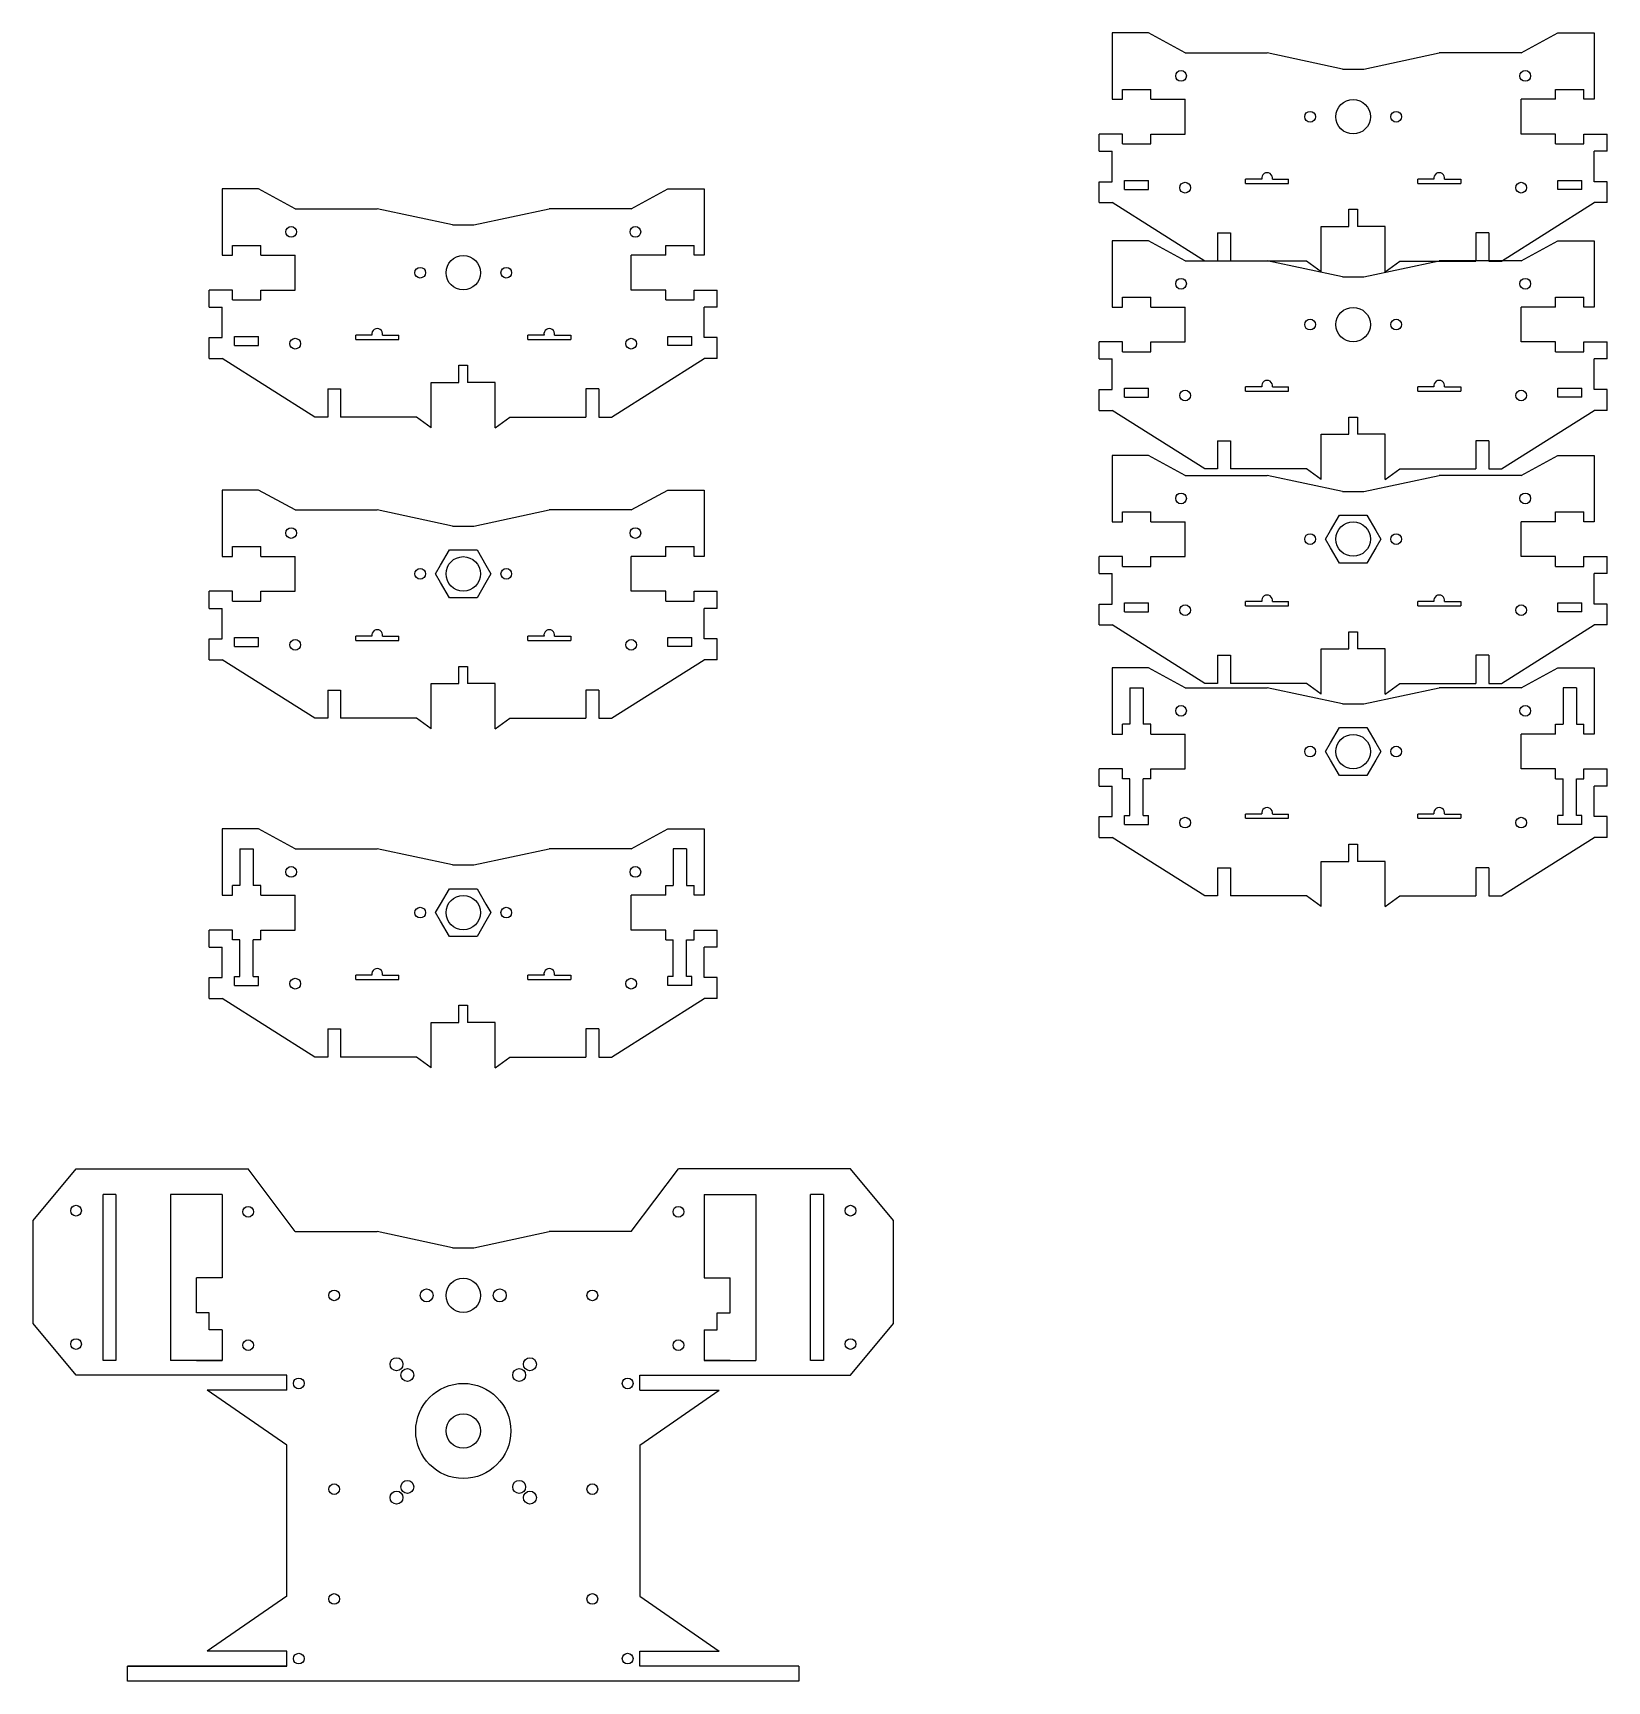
# Model space of a CAD drawing. Header units: inches. Extents: x -4 to 10.3, y 7.1 to 22.1.
import ezdxf

# ---------------------------------------------------------------- set-up
doc = ezdxf.new("R2010")
doc.units = ezdxf.units.IN
doc.header["$MEASUREMENT"] = 0
doc.layers.get('0').update_dxf_attribs({"lineweight": 25, "true_color": 0xffffff})

msp = doc.modelspace()

# ---------------------------------------------------------------- linework, layer by layer
at = {"color": 3, "true_color": 0x00ff00}
for p, q in [((5.816, 22.083), (5.816, 21.481)), ((6.146, 22.083), (5.816, 22.083)), ((6.477, 21.901), (6.146, 22.083)), ((9.523, 21.901), (9.854, 22.083)), ((9.854, 22.083), (10.184, 22.083)), ((10.184, 22.083), (10.184, 21.481)), ((6.477, 21.901), (7.22, 21.901)), ((7.903, 21.755), (7.22, 21.901)), ((8.098, 21.755), (8.78, 21.901)), ((9.523, 21.901), (8.78, 21.901)), ((7.903, 21.755), (8.098, 21.755)), ((5.908, 21.481), (5.908, 21.57)), ((5.908, 21.57), (6.165, 21.57)), ((6.165, 21.481), (6.165, 21.57)), ((9.835, 21.481), (9.835, 21.57)), ((9.835, 21.57), (10.092, 21.57)), ((10.092, 21.481), (10.092, 21.57)), ((5.816, 21.481), (5.908, 21.481)), ((6.165, 21.481), (6.477, 21.481)), ((6.477, 21.165), (6.477, 21.481)), ((9.523, 21.165), (9.523, 21.481)), ((9.835, 21.481), (9.523, 21.481)), ((10.184, 21.481), (10.092, 21.481)), ((5.699, 21.01), (5.699, 21.165)), ((5.908, 21.165), (5.699, 21.165)), ((5.908, 21.076), (5.908, 21.165)), ((5.908, 21.076), (6.165, 21.076)), ((6.165, 21.165), (6.477, 21.165)), ((6.165, 21.076), (6.165, 21.165)), ((9.835, 21.165), (9.523, 21.165)), ((9.835, 21.076), (9.835, 21.165)), ((9.835, 21.076), (10.092, 21.076)), ((10.092, 21.076), (10.092, 21.165)), ((10.092, 21.165), (10.301, 21.165)), ((10.301, 21.01), (10.301, 21.165)), ((5.699, 21.01), (5.816, 21.01)), ((5.816, 20.734), (5.816, 21.01)), ((10.301, 21.01), (10.184, 21.01)), ((10.184, 20.734), (10.184, 21.01)), ((-2.25, 20.669), (-2.251, 20.067)), ((-1.921, 20.669), (-2.25, 20.669)), ((-1.589, 20.488), (-1.921, 20.669)), ((1.456, 20.488), (1.788, 20.669)), ((1.788, 20.669), (2.118, 20.669)), ((2.118, 20.669), (2.118, 20.067)), ((5.699, 20.734), (5.816, 20.734)), ((5.699, 20.545), (5.699, 20.734)), ((5.927, 20.663), (5.927, 20.745)), ((5.927, 20.745), (6.146, 20.745)), ((5.927, 20.663), (6.146, 20.663)), ((6.146, 20.663), (6.146, 20.745)), ((7.025, 20.719), (7.025, 20.758)), ((7.172, 20.758), (7.025, 20.758)), ((7.025, 20.719), (7.415, 20.719)), ((7.268, 20.758), (7.415, 20.758)), ((7.415, 20.719), (7.415, 20.758)), ((8.585, 20.719), (8.585, 20.758)), ((8.732, 20.758), (8.585, 20.758)), ((8.585, 20.719), (8.975, 20.719)), ((8.828, 20.758), (8.975, 20.758)), ((8.975, 20.758), (8.975, 20.719)), ((9.854, 20.663), (9.854, 20.745)), ((9.854, 20.745), (10.073, 20.745)), ((10.073, 20.663), (9.854, 20.663)), ((10.073, 20.663), (10.073, 20.745)), ((10.301, 20.734), (10.184, 20.734)), ((10.301, 20.545), (10.301, 20.734)), ((-1.589, 20.488), (-0.846, 20.488)), ((-0.164, 20.342), (-0.846, 20.488)), ((0.031, 20.342), (0.714, 20.488)), ((1.456, 20.488), (0.714, 20.488)), ((5.699, 20.545), (5.816, 20.545)), ((6.655, 20.014), (5.816, 20.545)), ((7.961, 20.328), (7.961, 20.484)), ((7.961, 20.484), (8.039, 20.484)), ((8.039, 20.484), (8.039, 20.328)), ((9.345, 20.014), (10.184, 20.545)), ((10.301, 20.545), (10.184, 20.545)), ((-0.164, 20.342), (0.031, 20.342)), ((7.71, 19.917), (7.71, 20.328)), ((7.71, 20.328), (7.961, 20.328)), ((8.29, 20.328), (8.039, 20.328)), ((8.29, 19.917), (8.29, 20.328)), ((5.816, 20.199), (5.816, 19.597)), ((6.146, 20.199), (5.816, 20.199)), ((6.477, 20.018), (6.146, 20.199)), ((6.771, 20.27), (6.888, 20.27)), ((6.771, 20.27), (6.771, 20.014)), ((6.888, 20.27), (6.888, 20.014)), ((9.229, 20.27), (9.111, 20.27)), ((9.111, 20.27), (9.111, 20.014)), ((9.229, 20.27), (9.229, 20.014)), ((9.523, 20.018), (9.854, 20.199)), ((9.854, 20.199), (10.184, 20.199)), ((10.184, 20.199), (10.184, 19.597)), ((-2.251, 20.067), (-2.158, 20.067)), ((-2.158, 20.067), (-2.158, 20.157)), ((-2.158, 20.157), (-1.902, 20.157)), ((-1.902, 20.067), (-1.902, 20.157)), ((-1.902, 20.067), (-1.589, 20.067)), ((-1.589, 19.752), (-1.589, 20.067)), ((1.456, 19.752), (1.456, 20.067)), ((1.769, 20.067), (1.456, 20.067)), ((1.769, 20.067), (1.769, 20.157)), ((1.769, 20.157), (2.026, 20.157)), ((2.026, 20.067), (2.026, 20.157)), ((2.118, 20.067), (2.026, 20.067)), ((6.477, 20.018), (7.22, 20.018)), ((6.748, 20.014), (6.655, 20.014)), ((6.771, 20.014), (6.655, 20.014)), ((7.577, 20.014), (6.888, 20.014)), ((7.903, 19.872), (7.22, 20.018)), ((7.577, 20.014), (7.577, 20.014)), ((7.71, 19.917), (7.577, 20.014)), ((7.903, 19.872), (8.098, 19.872)), ((8.098, 19.872), (8.78, 20.018)), ((8.29, 19.917), (8.423, 20.014)), ((8.423, 20.014), (9.111, 20.014)), ((9.523, 20.018), (8.78, 20.018)), ((9.229, 20.014), (9.345, 20.014)), ((9.252, 20.014), (9.345, 20.014)), ((-2.368, 19.596), (-2.368, 19.752)), ((-2.158, 19.752), (-2.368, 19.752)), ((-2.158, 19.662), (-2.158, 19.752)), ((-1.902, 19.752), (-1.589, 19.752)), ((-1.902, 19.662), (-1.902, 19.752)), ((1.769, 19.752), (1.456, 19.752)), ((1.769, 19.662), (1.769, 19.752)), ((2.026, 19.662), (2.026, 19.752)), ((2.026, 19.752), (2.235, 19.752)), ((2.235, 19.596), (2.235, 19.752)), ((-2.368, 19.596), (-2.251, 19.596)), ((-2.251, 19.321), (-2.251, 19.596)), ((-2.158, 19.662), (-1.902, 19.662)), ((1.769, 19.662), (2.026, 19.662)), ((2.235, 19.596), (2.118, 19.596)), ((2.118, 19.321), (2.118, 19.596)), ((5.816, 19.597), (5.908, 19.597)), ((5.908, 19.597), (5.908, 19.687)), ((5.908, 19.687), (6.165, 19.687)), ((6.165, 19.597), (6.165, 19.687)), ((6.165, 19.597), (6.477, 19.597)), ((6.477, 19.282), (6.477, 19.597)), ((9.523, 19.282), (9.523, 19.597)), ((9.835, 19.597), (9.523, 19.597)), ((9.835, 19.597), (9.835, 19.687)), ((9.835, 19.687), (10.092, 19.687)), ((10.092, 19.597), (10.092, 19.687)), ((10.184, 19.597), (10.092, 19.597)), ((-2.368, 19.321), (-2.251, 19.321)), ((-2.368, 19.131), (-2.368, 19.321)), ((-2.14, 19.25), (-2.14, 19.331)), ((-2.14, 19.331), (-1.921, 19.331)), ((-1.921, 19.25), (-1.921, 19.331)), ((-1.041, 19.305), (-1.041, 19.344)), ((-0.894, 19.344), (-1.041, 19.344)), ((-1.041, 19.305), (-0.651, 19.305)), ((-0.799, 19.344), (-0.651, 19.344)), ((-0.651, 19.305), (-0.651, 19.344)), ((0.519, 19.305), (0.519, 19.344)), ((0.666, 19.344), (0.519, 19.344)), ((0.519, 19.305), (0.909, 19.305)), ((0.761, 19.344), (0.909, 19.344)), ((0.909, 19.344), (0.909, 19.305)), ((1.788, 19.25), (1.788, 19.331)), ((1.788, 19.331), (2.007, 19.331)), ((2.007, 19.25), (2.007, 19.331)), ((2.235, 19.321), (2.118, 19.321)), ((2.235, 19.131), (2.235, 19.321)), ((5.699, 19.127), (5.699, 19.282)), ((5.908, 19.282), (5.699, 19.282)), ((5.908, 19.192), (5.908, 19.282)), ((6.165, 19.282), (6.477, 19.282)), ((6.165, 19.192), (6.165, 19.282)), ((9.835, 19.282), (9.523, 19.282)), ((9.835, 19.192), (9.835, 19.282)), ((10.092, 19.192), (10.092, 19.282)), ((10.092, 19.282), (10.301, 19.282)), ((10.301, 19.127), (10.301, 19.282)), ((-2.368, 19.131), (-2.251, 19.131)), ((-1.411, 18.601), (-2.251, 19.131)), ((-2.14, 19.25), (-1.921, 19.25)), ((1.278, 18.601), (2.118, 19.131)), ((2.007, 19.25), (1.788, 19.25)), ((2.235, 19.131), (2.118, 19.131)), ((5.699, 19.127), (5.816, 19.127)), ((5.816, 18.851), (5.816, 19.127)), ((5.908, 19.192), (6.165, 19.192)), ((9.835, 19.192), (10.092, 19.192)), ((10.301, 19.127), (10.184, 19.127)), ((10.184, 18.851), (10.184, 19.127)), ((-0.105, 18.914), (-0.105, 19.07)), ((-0.105, 19.07), (-0.027, 19.07)), ((-0.027, 19.07), (-0.027, 18.914)), ((-1.295, 18.856), (-1.178, 18.856)), ((-1.295, 18.856), (-1.295, 18.601)), ((-1.178, 18.856), (-1.178, 18.601)), ((-0.356, 18.504), (-0.356, 18.914)), ((-0.356, 18.914), (-0.105, 18.914)), ((0.223, 18.914), (-0.027, 18.914)), ((0.223, 18.504), (0.223, 18.914)), ((1.162, 18.856), (1.045, 18.856)), ((1.045, 18.856), (1.045, 18.601)), ((1.162, 18.856), (1.162, 18.601)), ((5.699, 18.851), (5.816, 18.851)), ((5.699, 18.661), (5.699, 18.851)), ((5.927, 18.78), (5.927, 18.861)), ((5.927, 18.861), (6.146, 18.861)), ((6.146, 18.78), (6.146, 18.861)), ((7.025, 18.835), (7.025, 18.874)), ((7.172, 18.874), (7.025, 18.874)), ((7.025, 18.835), (7.415, 18.835)), ((7.268, 18.874), (7.415, 18.874)), ((7.415, 18.835), (7.415, 18.874)), ((8.585, 18.835), (8.585, 18.874)), ((8.732, 18.874), (8.585, 18.874)), ((8.585, 18.835), (8.975, 18.835)), ((8.828, 18.874), (8.975, 18.874)), ((8.975, 18.874), (8.975, 18.835)), ((9.854, 18.78), (9.854, 18.861)), ((9.854, 18.861), (10.073, 18.861)), ((10.073, 18.78), (10.073, 18.861)), ((10.301, 18.851), (10.184, 18.851)), ((10.301, 18.661), (10.301, 18.851)), ((5.927, 18.78), (6.146, 18.78)), ((10.073, 18.78), (9.854, 18.78)), ((-1.318, 18.601), (-1.411, 18.601)), ((-1.295, 18.601), (-1.411, 18.601)), ((-0.49, 18.601), (-1.178, 18.601)), ((-0.49, 18.601), (-0.49, 18.601)), ((-0.356, 18.504), (-0.49, 18.601)), ((0.223, 18.504), (0.357, 18.601)), ((0.357, 18.601), (1.045, 18.601)), ((1.162, 18.601), (1.278, 18.601)), ((1.185, 18.601), (1.278, 18.601)), ((5.699, 18.661), (5.816, 18.661)), ((6.655, 18.131), (5.816, 18.661)), ((7.961, 18.444), (7.961, 18.6)), ((7.961, 18.6), (8.039, 18.6)), ((8.039, 18.6), (8.039, 18.444)), ((9.345, 18.131), (10.184, 18.661)), ((10.301, 18.661), (10.184, 18.661)), ((6.771, 18.386), (6.888, 18.386)), ((6.771, 18.386), (6.771, 18.131)), ((6.888, 18.386), (6.888, 18.131)), ((7.71, 18.034), (7.71, 18.444)), ((7.71, 18.444), (7.961, 18.444)), ((8.29, 18.444), (8.039, 18.444)), ((8.29, 18.034), (8.29, 18.444)), ((9.229, 18.386), (9.111, 18.386)), ((9.111, 18.386), (9.111, 18.131)), ((9.229, 18.386), (9.229, 18.131)), ((5.816, 18.253), (5.816, 17.652)), ((6.146, 18.253), (5.816, 18.253)), ((6.477, 18.072), (6.146, 18.253)), ((9.523, 18.072), (9.854, 18.253)), ((9.854, 18.253), (10.184, 18.253)), ((10.184, 18.253), (10.184, 17.652)), ((6.748, 18.131), (6.655, 18.131)), ((6.771, 18.131), (6.655, 18.131)), ((7.577, 18.131), (6.888, 18.131)), ((7.577, 18.131), (7.577, 18.131)), ((7.71, 18.034), (7.577, 18.131)), ((8.29, 18.034), (8.423, 18.131)), ((8.423, 18.131), (9.111, 18.131)), ((9.229, 18.131), (9.345, 18.131)), ((9.252, 18.131), (9.345, 18.131)), ((-2.25, 17.939), (-2.251, 17.337)), ((-1.921, 17.939), (-2.25, 17.939)), ((-1.589, 17.758), (-1.921, 17.939)), ((1.456, 17.758), (1.788, 17.939)), ((1.788, 17.939), (2.118, 17.939)), ((2.118, 17.939), (2.118, 17.337)), ((6.477, 18.072), (7.22, 18.072)), ((7.903, 17.926), (7.22, 18.072)), ((8.098, 17.926), (8.78, 18.072)), ((9.523, 18.072), (8.78, 18.072)), ((7.903, 17.926), (8.098, 17.926)), ((-1.589, 17.758), (-0.846, 17.758)), ((-0.164, 17.612), (-0.846, 17.758)), ((0.031, 17.612), (0.714, 17.758)), ((1.456, 17.758), (0.714, 17.758)), ((5.816, 17.652), (5.908, 17.652)), ((5.908, 17.652), (5.908, 17.741)), ((5.908, 17.741), (6.165, 17.741)), ((6.165, 17.652), (6.165, 17.741)), ((6.165, 17.652), (6.477, 17.652)), ((6.477, 17.336), (6.477, 17.652)), ((7.794, 17.572), (7.875, 17.711)), ((7.875, 17.711), (8.125, 17.711)), ((8.125, 17.711), (8.206, 17.572)), ((9.523, 17.336), (9.523, 17.652)), ((9.835, 17.652), (9.523, 17.652)), ((9.835, 17.652), (9.835, 17.741)), ((9.835, 17.741), (10.092, 17.741)), ((10.092, 17.652), (10.092, 17.741)), ((10.184, 17.652), (10.092, 17.652)), ((-0.164, 17.612), (0.031, 17.612)), ((7.749, 17.494), (7.794, 17.572)), ((7.794, 17.416), (7.749, 17.494)), ((8.206, 17.572), (8.251, 17.494)), ((8.251, 17.494), (8.206, 17.416)), ((-2.251, 17.337), (-2.158, 17.337)), ((-2.158, 17.337), (-2.158, 17.427)), ((-2.158, 17.427), (-1.902, 17.427)), ((-1.902, 17.337), (-1.902, 17.427)), ((-1.902, 17.337), (-1.589, 17.337)), ((-1.589, 17.022), (-1.589, 17.337)), ((-0.272, 17.257), (-0.192, 17.396)), ((-0.192, 17.396), (0.059, 17.396)), ((0.059, 17.396), (0.139, 17.257)), ((1.456, 17.022), (1.456, 17.337)), ((1.769, 17.337), (1.456, 17.337)), ((1.769, 17.337), (1.769, 17.427)), ((1.769, 17.427), (2.026, 17.427)), ((2.026, 17.337), (2.026, 17.427)), ((2.118, 17.337), (2.026, 17.337)), ((5.699, 17.181), (5.699, 17.336)), ((5.908, 17.336), (5.699, 17.336)), ((5.908, 17.247), (5.908, 17.336)), ((6.165, 17.336), (6.477, 17.336)), ((6.165, 17.247), (6.165, 17.336)), ((7.875, 17.277), (7.794, 17.416)), ((8.206, 17.416), (8.125, 17.277)), ((9.835, 17.336), (9.523, 17.336)), ((9.835, 17.247), (9.835, 17.336)), ((10.092, 17.247), (10.092, 17.336)), ((10.092, 17.336), (10.301, 17.336)), ((10.301, 17.181), (10.301, 17.336)), ((-0.317, 17.179), (-0.272, 17.257)), ((0.139, 17.257), (0.184, 17.179)), ((5.908, 17.247), (6.165, 17.247)), ((8.125, 17.277), (7.875, 17.277)), ((9.835, 17.247), (10.092, 17.247)), ((-0.272, 17.102), (-0.317, 17.179)), ((-0.192, 16.963), (-0.272, 17.102)), ((0.139, 17.102), (0.059, 16.963)), ((0.184, 17.179), (0.139, 17.102)), ((5.699, 17.181), (5.816, 17.181)), ((5.816, 16.905), (5.816, 17.181)), ((10.301, 17.181), (10.184, 17.181)), ((10.184, 16.905), (10.184, 17.181)), ((-2.368, 16.866), (-2.368, 17.022)), ((-2.158, 17.022), (-2.368, 17.022)), ((-2.158, 16.932), (-2.158, 17.022)), ((-2.158, 16.932), (-1.902, 16.932)), ((-1.902, 17.022), (-1.589, 17.022)), ((-1.902, 16.932), (-1.902, 17.022)), ((0.059, 16.963), (-0.192, 16.963)), ((1.769, 17.022), (1.456, 17.022)), ((1.769, 16.932), (1.769, 17.022)), ((1.769, 16.932), (2.026, 16.932)), ((2.026, 16.932), (2.026, 17.022)), ((2.026, 17.022), (2.235, 17.022)), ((2.235, 16.866), (2.235, 17.022)), ((5.699, 16.905), (5.816, 16.905)), ((5.699, 16.716), (5.699, 16.905)), ((5.927, 16.834), (5.927, 16.915)), ((5.927, 16.915), (6.146, 16.915)), ((6.146, 16.834), (6.146, 16.915)), ((7.025, 16.889), (7.025, 16.928)), ((7.172, 16.928), (7.025, 16.928)), ((7.025, 16.889), (7.415, 16.889)), ((7.268, 16.928), (7.415, 16.928)), ((7.415, 16.889), (7.415, 16.928)), ((8.585, 16.889), (8.585, 16.928)), ((8.732, 16.928), (8.585, 16.928)), ((8.585, 16.889), (8.975, 16.889)), ((8.828, 16.928), (8.975, 16.928)), ((8.975, 16.928), (8.975, 16.889)), ((9.854, 16.834), (9.854, 16.915)), ((9.854, 16.915), (10.073, 16.915)), ((10.073, 16.834), (10.073, 16.915)), ((10.301, 16.905), (10.184, 16.905)), ((10.301, 16.716), (10.301, 16.905)), ((-2.368, 16.866), (-2.251, 16.866)), ((-2.251, 16.591), (-2.251, 16.866)), ((2.235, 16.866), (2.118, 16.866)), ((2.118, 16.591), (2.118, 16.866)), ((5.927, 16.834), (6.146, 16.834)), ((10.073, 16.834), (9.854, 16.834)), ((-2.368, 16.591), (-2.251, 16.591)), ((-2.368, 16.401), (-2.368, 16.591)), ((-2.14, 16.52), (-2.14, 16.601)), ((-2.14, 16.601), (-1.921, 16.601)), ((-1.921, 16.52), (-1.921, 16.601)), ((-1.041, 16.575), (-1.041, 16.614)), ((-0.894, 16.614), (-1.041, 16.614)), ((-0.799, 16.614), (-0.651, 16.614)), ((-0.651, 16.575), (-0.651, 16.614)), ((0.519, 16.575), (0.519, 16.614)), ((0.666, 16.614), (0.519, 16.614)), ((0.761, 16.614), (0.909, 16.614)), ((0.909, 16.614), (0.909, 16.575)), ((1.788, 16.52), (1.788, 16.601)), ((1.788, 16.601), (2.007, 16.601)), ((2.007, 16.52), (2.007, 16.601)), ((2.235, 16.591), (2.118, 16.591)), ((2.235, 16.401), (2.235, 16.591)), ((5.699, 16.716), (5.816, 16.716)), ((6.655, 16.185), (5.816, 16.716)), ((7.961, 16.498), (7.961, 16.654)), ((7.961, 16.654), (8.039, 16.654)), ((8.039, 16.654), (8.039, 16.498)), ((9.345, 16.185), (10.184, 16.716)), ((10.301, 16.716), (10.184, 16.716)), ((-2.14, 16.52), (-1.921, 16.52)), ((-1.041, 16.575), (-0.651, 16.575)), ((0.519, 16.575), (0.909, 16.575)), ((2.007, 16.52), (1.788, 16.52)), ((6.771, 16.441), (6.888, 16.441)), ((6.771, 16.441), (6.771, 16.185)), ((6.888, 16.441), (6.888, 16.185)), ((7.71, 16.088), (7.71, 16.498)), ((7.71, 16.498), (7.961, 16.498)), ((8.29, 16.498), (8.039, 16.498)), ((8.29, 16.088), (8.29, 16.498)), ((9.229, 16.441), (9.111, 16.441)), ((9.111, 16.441), (9.111, 16.185)), ((9.229, 16.441), (9.229, 16.185)), ((-2.368, 16.401), (-2.251, 16.401)), ((-1.411, 15.871), (-2.251, 16.401)), ((-0.105, 16.184), (-0.105, 16.34)), ((-0.105, 16.34), (-0.027, 16.34)), ((-0.027, 16.34), (-0.027, 16.184)), ((1.278, 15.871), (2.118, 16.401)), ((2.235, 16.401), (2.118, 16.401)), ((5.816, 16.327), (5.816, 15.726)), ((6.146, 16.327), (5.816, 16.327)), ((6.477, 16.146), (6.146, 16.327)), ((9.523, 16.146), (9.854, 16.327)), ((9.854, 16.327), (10.184, 16.327)), ((10.184, 16.327), (10.184, 15.726)), ((-0.356, 15.774), (-0.356, 16.184)), ((-0.356, 16.184), (-0.105, 16.184)), ((0.223, 16.184), (-0.027, 16.184)), ((0.223, 15.774), (0.223, 16.184)), ((5.975, 16.146), (5.975, 15.815)), ((5.975, 16.146), (6.097, 16.146)), ((6.097, 16.146), (6.097, 15.815)), ((6.477, 16.146), (7.22, 16.146)), ((6.748, 16.185), (6.655, 16.185)), ((6.771, 16.185), (6.655, 16.185)), ((7.577, 16.185), (6.888, 16.185)), ((7.903, 16), (7.22, 16.146)), ((7.577, 16.185), (7.577, 16.185)), ((7.71, 16.088), (7.577, 16.185)), ((8.098, 16), (8.78, 16.146)), ((8.29, 16.088), (8.423, 16.185)), ((8.423, 16.185), (9.111, 16.185)), ((9.523, 16.146), (8.78, 16.146)), ((9.229, 16.185), (9.345, 16.185)), ((9.252, 16.185), (9.345, 16.185)), ((9.903, 16.146), (9.903, 15.815)), ((10.025, 16.146), (9.903, 16.146)), ((10.025, 16.146), (10.025, 15.815)), ((-1.295, 16.126), (-1.178, 16.126)), ((-1.295, 16.126), (-1.295, 15.871)), ((-1.178, 16.126), (-1.178, 15.871)), ((1.162, 16.126), (1.045, 16.126)), ((1.045, 16.126), (1.045, 15.871)), ((1.162, 16.126), (1.162, 15.871)), ((7.903, 16), (8.098, 16)), ((-1.318, 15.871), (-1.411, 15.871)), ((-1.295, 15.871), (-1.411, 15.871)), ((-0.49, 15.871), (-1.178, 15.871)), ((-0.49, 15.871), (-0.49, 15.871)), ((-0.356, 15.774), (-0.49, 15.871)), ((0.223, 15.774), (0.357, 15.871)), ((0.357, 15.871), (1.045, 15.871)), ((1.162, 15.871), (1.278, 15.871)), ((1.185, 15.871), (1.278, 15.871)), ((5.816, 15.726), (5.908, 15.726)), ((5.908, 15.726), (5.908, 15.815)), ((5.975, 15.815), (5.908, 15.815)), ((6.165, 15.815), (6.097, 15.815)), ((6.165, 15.726), (6.165, 15.815)), ((6.165, 15.726), (6.477, 15.726)), ((6.477, 15.41), (6.477, 15.726)), ((7.794, 15.646), (7.875, 15.785)), ((7.875, 15.785), (8.125, 15.785)), ((8.125, 15.785), (8.206, 15.646)), ((9.523, 15.41), (9.523, 15.726)), ((9.835, 15.726), (9.523, 15.726)), ((9.835, 15.726), (9.835, 15.815)), ((9.835, 15.815), (9.903, 15.815)), ((10.025, 15.815), (10.092, 15.815)), ((10.092, 15.726), (10.092, 15.815)), ((10.184, 15.726), (10.092, 15.726)), ((7.749, 15.568), (7.794, 15.646)), ((7.794, 15.49), (7.749, 15.568)), ((8.206, 15.646), (8.251, 15.568)), ((8.251, 15.568), (8.206, 15.49)), ((5.699, 15.255), (5.699, 15.41)), ((5.908, 15.41), (5.699, 15.41)), ((5.908, 15.321), (5.908, 15.41)), ((6.165, 15.41), (6.477, 15.41)), ((6.165, 15.321), (6.165, 15.41)), ((7.875, 15.351), (7.794, 15.49)), ((8.206, 15.49), (8.125, 15.351)), ((9.835, 15.41), (9.523, 15.41)), ((9.835, 15.321), (9.835, 15.41)), ((10.092, 15.321), (10.092, 15.41)), ((10.092, 15.41), (10.301, 15.41)), ((10.301, 15.255), (10.301, 15.41)), ((5.699, 15.255), (5.816, 15.255)), ((5.816, 14.979), (5.816, 15.255)), ((5.975, 15.321), (5.908, 15.321)), ((5.975, 14.989), (5.975, 15.321)), ((6.097, 14.989), (6.097, 15.321)), ((6.165, 15.321), (6.097, 15.321)), ((8.125, 15.351), (7.875, 15.351)), ((9.835, 15.321), (9.903, 15.321)), ((9.903, 14.989), (9.903, 15.321)), ((10.025, 14.989), (10.025, 15.321)), ((10.025, 15.321), (10.092, 15.321)), ((10.301, 15.255), (10.184, 15.255)), ((10.184, 14.979), (10.184, 15.255)), ((5.699, 14.979), (5.816, 14.979)), ((5.699, 14.79), (5.699, 14.979)), ((5.699, 14.979), (5.816, 14.979)), ((5.927, 14.908), (5.927, 14.989)), ((5.927, 14.989), (5.975, 14.989)), ((6.097, 14.989), (6.146, 14.989)), ((6.146, 14.908), (6.146, 14.989)), ((7.025, 14.963), (7.025, 15.002)), ((7.172, 15.002), (7.025, 15.002)), ((7.025, 14.963), (7.415, 14.963)), ((7.268, 15.002), (7.415, 15.002)), ((7.415, 14.963), (7.415, 15.002)), ((8.585, 14.963), (8.585, 15.002)), ((8.732, 15.002), (8.585, 15.002)), ((8.585, 14.963), (8.975, 14.963)), ((8.828, 15.002), (8.975, 15.002)), ((8.975, 15.002), (8.975, 14.963)), ((9.854, 14.908), (9.854, 14.989)), ((9.903, 14.989), (9.854, 14.989)), ((10.073, 14.989), (10.025, 14.989)), ((10.073, 14.908), (10.073, 14.989)), ((10.301, 14.979), (10.184, 14.979)), ((10.301, 14.79), (10.301, 14.979)), ((-2.25, 14.867), (-2.251, 14.266)), ((-1.921, 14.867), (-2.25, 14.867)), ((-1.589, 14.686), (-1.921, 14.867)), ((1.456, 14.686), (1.788, 14.867)), ((1.788, 14.867), (2.118, 14.867)), ((2.118, 14.867), (2.118, 14.266)), ((5.927, 14.908), (6.146, 14.908)), ((10.073, 14.908), (9.854, 14.908)), ((-2.091, 14.686), (-2.091, 14.355)), ((-2.091, 14.686), (-1.969, 14.686)), ((-1.969, 14.686), (-1.969, 14.355)), ((-1.589, 14.686), (-0.846, 14.686)), ((-0.164, 14.54), (-0.846, 14.686)), ((0.031, 14.54), (0.714, 14.686)), ((1.456, 14.686), (0.714, 14.686)), ((1.836, 14.686), (1.836, 14.355)), ((1.958, 14.686), (1.836, 14.686)), ((1.958, 14.686), (1.958, 14.355)), ((5.699, 14.79), (5.816, 14.79)), ((6.655, 14.259), (5.816, 14.79)), ((7.961, 14.572), (7.961, 14.728)), ((7.961, 14.728), (8.039, 14.728)), ((8.039, 14.728), (8.039, 14.572)), ((9.345, 14.259), (10.184, 14.79)), ((10.301, 14.79), (10.184, 14.79)), ((-0.164, 14.54), (0.031, 14.54)), ((6.771, 14.515), (6.888, 14.515)), ((6.771, 14.515), (6.771, 14.259)), ((6.888, 14.515), (6.888, 14.259)), ((7.71, 14.162), (7.71, 14.572)), ((7.71, 14.572), (7.961, 14.572)), ((8.29, 14.572), (8.039, 14.572)), ((8.29, 14.162), (8.29, 14.572)), ((9.229, 14.515), (9.111, 14.515)), ((9.111, 14.515), (9.111, 14.259)), ((9.229, 14.515), (9.229, 14.259)), ((-2.158, 14.266), (-2.158, 14.355)), ((-2.091, 14.355), (-2.158, 14.355)), ((-1.902, 14.355), (-1.969, 14.355)), ((-1.902, 14.266), (-1.902, 14.355)), ((1.769, 14.266), (1.769, 14.355)), ((1.769, 14.355), (1.836, 14.355)), ((1.958, 14.355), (2.026, 14.355)), ((2.026, 14.266), (2.026, 14.355)), ((-2.251, 14.266), (-2.158, 14.266)), ((-1.902, 14.266), (-1.589, 14.266)), ((-1.589, 13.95), (-1.589, 14.266)), ((-0.272, 14.186), (-0.192, 14.325)), ((-0.192, 14.325), (0.059, 14.325)), ((0.059, 14.325), (0.139, 14.186)), ((1.456, 13.95), (1.456, 14.266)), ((1.769, 14.266), (1.456, 14.266)), ((2.118, 14.266), (2.026, 14.266)), ((6.748, 14.259), (6.655, 14.259)), ((6.771, 14.259), (6.655, 14.259)), ((7.577, 14.259), (6.888, 14.259)), ((7.577, 14.259), (7.577, 14.259)), ((7.71, 14.162), (7.577, 14.259)), ((8.29, 14.162), (8.423, 14.259)), ((8.423, 14.259), (9.111, 14.259)), ((9.229, 14.259), (9.345, 14.259)), ((9.252, 14.259), (9.345, 14.259)), ((-0.317, 14.108), (-0.272, 14.186)), ((-0.272, 14.03), (-0.317, 14.108)), ((0.139, 14.186), (0.184, 14.108)), ((0.184, 14.108), (0.139, 14.03)), ((-2.368, 13.795), (-2.368, 13.95)), ((-2.158, 13.95), (-2.368, 13.95)), ((-2.158, 13.861), (-2.158, 13.95)), ((-1.902, 13.95), (-1.589, 13.95)), ((-1.902, 13.861), (-1.902, 13.95)), ((-0.192, 13.891), (-0.272, 14.03)), ((0.139, 14.03), (0.059, 13.891)), ((1.769, 13.95), (1.456, 13.95)), ((1.769, 13.861), (1.769, 13.95)), ((2.026, 13.861), (2.026, 13.95)), ((2.026, 13.95), (2.235, 13.95)), ((2.235, 13.795), (2.235, 13.95)), ((-2.368, 13.795), (-2.251, 13.795)), ((-2.251, 13.519), (-2.251, 13.795)), ((-2.091, 13.861), (-2.158, 13.861)), ((-2.091, 13.529), (-2.091, 13.861)), ((-1.969, 13.529), (-1.969, 13.861)), ((-1.902, 13.861), (-1.969, 13.861)), ((0.059, 13.891), (-0.192, 13.891)), ((1.769, 13.861), (1.836, 13.861)), ((1.836, 13.529), (1.836, 13.861)), ((1.958, 13.529), (1.958, 13.861)), ((1.958, 13.861), (2.026, 13.861)), ((2.235, 13.795), (2.118, 13.795)), ((2.118, 13.519), (2.118, 13.795)), ((-2.368, 13.519), (-2.251, 13.519)), ((-2.368, 13.33), (-2.368, 13.519)), ((-2.368, 13.519), (-2.251, 13.519)), ((-2.14, 13.448), (-2.14, 13.529)), ((-2.14, 13.529), (-2.091, 13.529)), ((-2.14, 13.448), (-1.921, 13.448)), ((-1.969, 13.529), (-1.921, 13.529)), ((-1.921, 13.448), (-1.921, 13.529)), ((-1.041, 13.503), (-1.041, 13.542)), ((-0.894, 13.542), (-1.041, 13.542)), ((-1.041, 13.503), (-0.651, 13.503)), ((-0.799, 13.542), (-0.651, 13.542)), ((-0.651, 13.503), (-0.651, 13.542)), ((0.519, 13.503), (0.519, 13.542)), ((0.666, 13.542), (0.519, 13.542)), ((0.519, 13.503), (0.909, 13.503)), ((0.761, 13.542), (0.909, 13.542)), ((0.909, 13.542), (0.909, 13.503)), ((1.788, 13.448), (1.788, 13.529)), ((1.836, 13.529), (1.788, 13.529)), ((2.007, 13.448), (1.788, 13.448)), ((2.007, 13.529), (1.958, 13.529)), ((2.007, 13.448), (2.007, 13.529)), ((2.235, 13.519), (2.118, 13.519)), ((2.235, 13.33), (2.235, 13.519)), ((-2.368, 13.33), (-2.251, 13.33)), ((-1.411, 12.799), (-2.251, 13.33)), ((1.278, 12.799), (2.118, 13.33)), ((2.235, 13.33), (2.118, 13.33)), ((-0.105, 13.112), (-0.105, 13.268)), ((-0.105, 13.268), (-0.027, 13.268)), ((-0.027, 13.268), (-0.027, 13.112)), ((-1.295, 13.055), (-1.178, 13.055)), ((-1.295, 13.055), (-1.295, 12.799)), ((-1.178, 13.055), (-1.178, 12.799)), ((-0.356, 12.702), (-0.356, 13.112)), ((-0.356, 13.112), (-0.105, 13.112)), ((0.223, 13.112), (-0.027, 13.112)), ((0.223, 12.702), (0.223, 13.112)), ((1.162, 13.055), (1.045, 13.055)), ((1.045, 13.055), (1.045, 12.799)), ((1.162, 13.055), (1.162, 12.799)), ((-1.318, 12.799), (-1.411, 12.799)), ((-1.295, 12.799), (-1.411, 12.799)), ((-0.49, 12.799), (-1.178, 12.799)), ((-0.49, 12.799), (-0.49, 12.799)), ((-0.356, 12.702), (-0.49, 12.799)), ((0.223, 12.702), (0.357, 12.799)), ((0.357, 12.799), (1.045, 12.799)), ((1.162, 12.799), (1.278, 12.799)), ((1.185, 12.799), (1.278, 12.799)), ((-3.966, 11.318), (-3.576, 11.786)), ((-3.576, 11.786), (-2.016, 11.786)), ((-1.589, 11.216), (-2.016, 11.786)), ((1.456, 11.216), (1.884, 11.786)), ((3.444, 11.786), (1.884, 11.786)), ((3.834, 11.318), (3.444, 11.786)), ((-3.214, 11.554), (-3.331, 11.554)), ((-3.331, 10.049), (-3.331, 11.554)), ((-3.214, 11.554), (-3.214, 10.049)), ((-2.251, 11.554), (-2.719, 11.554)), ((-2.719, 11.554), (-2.719, 10.049)), ((-2.251, 11.554), (-2.251, 10.796)), ((2.118, 11.554), (2.118, 10.796)), ((2.118, 11.554), (2.586, 11.554)), ((2.586, 11.554), (2.586, 10.049)), ((3.198, 11.554), (3.081, 11.554)), ((3.081, 10.049), (3.081, 11.554)), ((3.198, 11.554), (3.198, 10.049)), ((-3.966, 10.382), (-3.966, 11.318)), ((-1.589, 11.216), (-0.846, 11.216)), ((-0.164, 11.07), (-0.846, 11.216)), ((0.031, 11.07), (0.714, 11.216)), ((1.456, 11.216), (0.714, 11.216)), ((3.834, 10.382), (3.834, 11.318)), ((-0.164, 11.07), (0.031, 11.07)), ((-2.251, 10.796), (-2.485, 10.796)), ((-2.485, 10.48), (-2.485, 10.796)), ((2.118, 10.796), (2.352, 10.796)), ((2.352, 10.48), (2.352, 10.796)), ((-2.368, 10.48), (-2.485, 10.48)), ((-2.368, 10.325), (-2.368, 10.48)), ((2.235, 10.48), (2.352, 10.48)), ((2.235, 10.325), (2.235, 10.48)), ((-3.576, 9.914), (-3.966, 10.382)), ((-2.251, 10.325), (-2.368, 10.325)), ((-2.251, 10.325), (-2.251, 10.049)), ((2.118, 10.325), (2.235, 10.325)), ((2.118, 10.325), (2.118, 10.049)), ((3.444, 9.914), (3.834, 10.382)), ((-3.214, 10.049), (-3.331, 10.049)), ((-2.251, 10.049), (-2.719, 10.049)), ((-2.485, 10.049), (-2.251, 10.049)), ((2.352, 10.049), (2.118, 10.049)), ((2.118, 10.049), (2.586, 10.049)), ((3.198, 10.049), (3.081, 10.049)), ((-1.665, 9.914), (-3.576, 9.914)), ((-1.665, 9.779), (-1.665, 9.914)), ((1.533, 9.914), (3.444, 9.914)), ((1.533, 9.779), (1.533, 9.914)), ((-1.665, 9.779), (-2.387, 9.779)), ((-1.665, 9.279), (-2.387, 9.779)), ((1.533, 9.779), (2.254, 9.779)), ((1.533, 9.279), (2.254, 9.779)), ((-1.665, 7.912), (-1.665, 9.279)), ((1.533, 9.279), (1.533, 7.912)), ((-1.665, 7.912), (-2.387, 7.412)), ((1.533, 7.912), (2.254, 7.412)), ((-1.665, 7.412), (-2.387, 7.412)), ((-1.665, 7.277), (-1.665, 7.412)), ((1.533, 7.412), (2.254, 7.412)), ((1.533, 7.277), (1.533, 7.412)), ((-1.665, 7.277), (-3.109, 7.277)), ((-3.109, 7.277), (-1.665, 7.277)), ((-3.109, 7.142), (-3.109, 7.277)), ((2.976, 7.277), (1.533, 7.277)), ((2.976, 7.277), (2.976, 7.142)), ((2.976, 7.142), (-3.109, 7.142))]:
    msp.add_line(p, q, dxfattribs=at)
for centre, radius in [((6.44, 21.693), 0.0486), ((9.56, 21.693), 0.0486), ((7.61, 21.323), 0.0486), ((8, 21.323), 0.156), ((8.39, 21.323), 0.0486), ((6.477, 20.68), 0.0486), ((9.523, 20.68), 0.0486), ((-1.626, 20.279), 0.0486), ((1.494, 20.279), 0.0486), ((-0.066, 19.909), 0.156), ((-0.456, 19.909), 0.0486), ((0.324, 19.909), 0.0486), ((6.44, 19.809), 0.0486), ((9.56, 19.809), 0.0486), ((8, 19.439), 0.156), ((7.61, 19.439), 0.0486), ((8.39, 19.439), 0.0486), ((-1.589, 19.266), 0.0486), ((1.456, 19.266), 0.0486), ((6.477, 18.796), 0.0486), ((9.523, 18.796), 0.0486), ((6.44, 17.863), 0.0486), ((9.56, 17.863), 0.0486), ((8, 17.494), 0.156), ((-1.626, 17.549), 0.0486), ((1.494, 17.549), 0.0486), ((7.61, 17.494), 0.0486), ((8.39, 17.494), 0.0486), ((-0.066, 17.179), 0.156), ((-0.456, 17.179), 0.0486), ((0.324, 17.179), 0.0486), ((6.477, 16.85), 0.0486), ((9.523, 16.85), 0.0486), ((-1.589, 16.536), 0.0486), ((1.456, 16.536), 0.0486), ((6.44, 15.937), 0.0486), ((9.56, 15.937), 0.0486), ((8, 15.568), 0.156), ((7.61, 15.568), 0.0486), ((8.39, 15.568), 0.0486), ((6.477, 14.924), 0.0486), ((9.523, 14.924), 0.0486), ((-1.626, 14.477), 0.0486), ((1.494, 14.477), 0.0486), ((-0.066, 14.108), 0.156), ((-0.456, 14.108), 0.0486), ((0.324, 14.108), 0.0486), ((-1.589, 13.464), 0.0486), ((1.456, 13.464), 0.0486), ((-3.576, 11.406), 0.0486), ((-2.016, 11.396), 0.0486), ((1.884, 11.396), 0.0486), ((3.444, 11.406), 0.0486), ((-0.066, 10.638), 0.156), ((-0.066, 10.638), 0.156), ((-1.236, 10.638), 0.0486), ((-0.398, 10.638), 0.0585), ((0.265, 10.638), 0.0585), ((1.104, 10.638), 0.0486), ((-3.576, 10.197), 0.0486), ((-2.016, 10.187), 0.0486), ((1.884, 10.187), 0.0486), ((3.444, 10.197), 0.0486), ((-0.671, 10.014), 0.0585), ((0.538, 10.014), 0.0585), ((-1.557, 9.84), 0.0486), ((-0.573, 9.916), 0.0585), ((0.441, 9.916), 0.0585), ((1.424, 9.84), 0.0486), ((-0.066, 9.409), 0.431), ((-0.066, 9.409), 0.156), ((-1.236, 8.881), 0.0486), ((-0.671, 8.805), 0.0585), ((-0.573, 8.902), 0.0585), ((0.441, 8.902), 0.0585), ((0.538, 8.805), 0.0585), ((1.104, 8.881), 0.0486), ((-1.236, 7.886), 0.0486), ((1.104, 7.886), 0.0486), ((-1.557, 7.345), 0.0486), ((1.424, 7.345), 0.0486)]:
    msp.add_circle(centre, radius, dxfattribs=at)
for centre in [(7.22, 20.767), (8.78, 20.767), (-0.846, 19.354), (0.714, 19.354), (7.22, 18.884), (8.78, 18.884), (7.22, 16.938), (8.78, 16.938), (-0.846, 16.624), (0.714, 16.624), (7.22, 15.012), (8.78, 15.012), (-0.846, 13.552), (0.714, 13.552)]:
    msp.add_arc(centre, 0.0486, 348.6181, 191.3819, dxfattribs=at)

doc.saveas('drawing.dxf')
